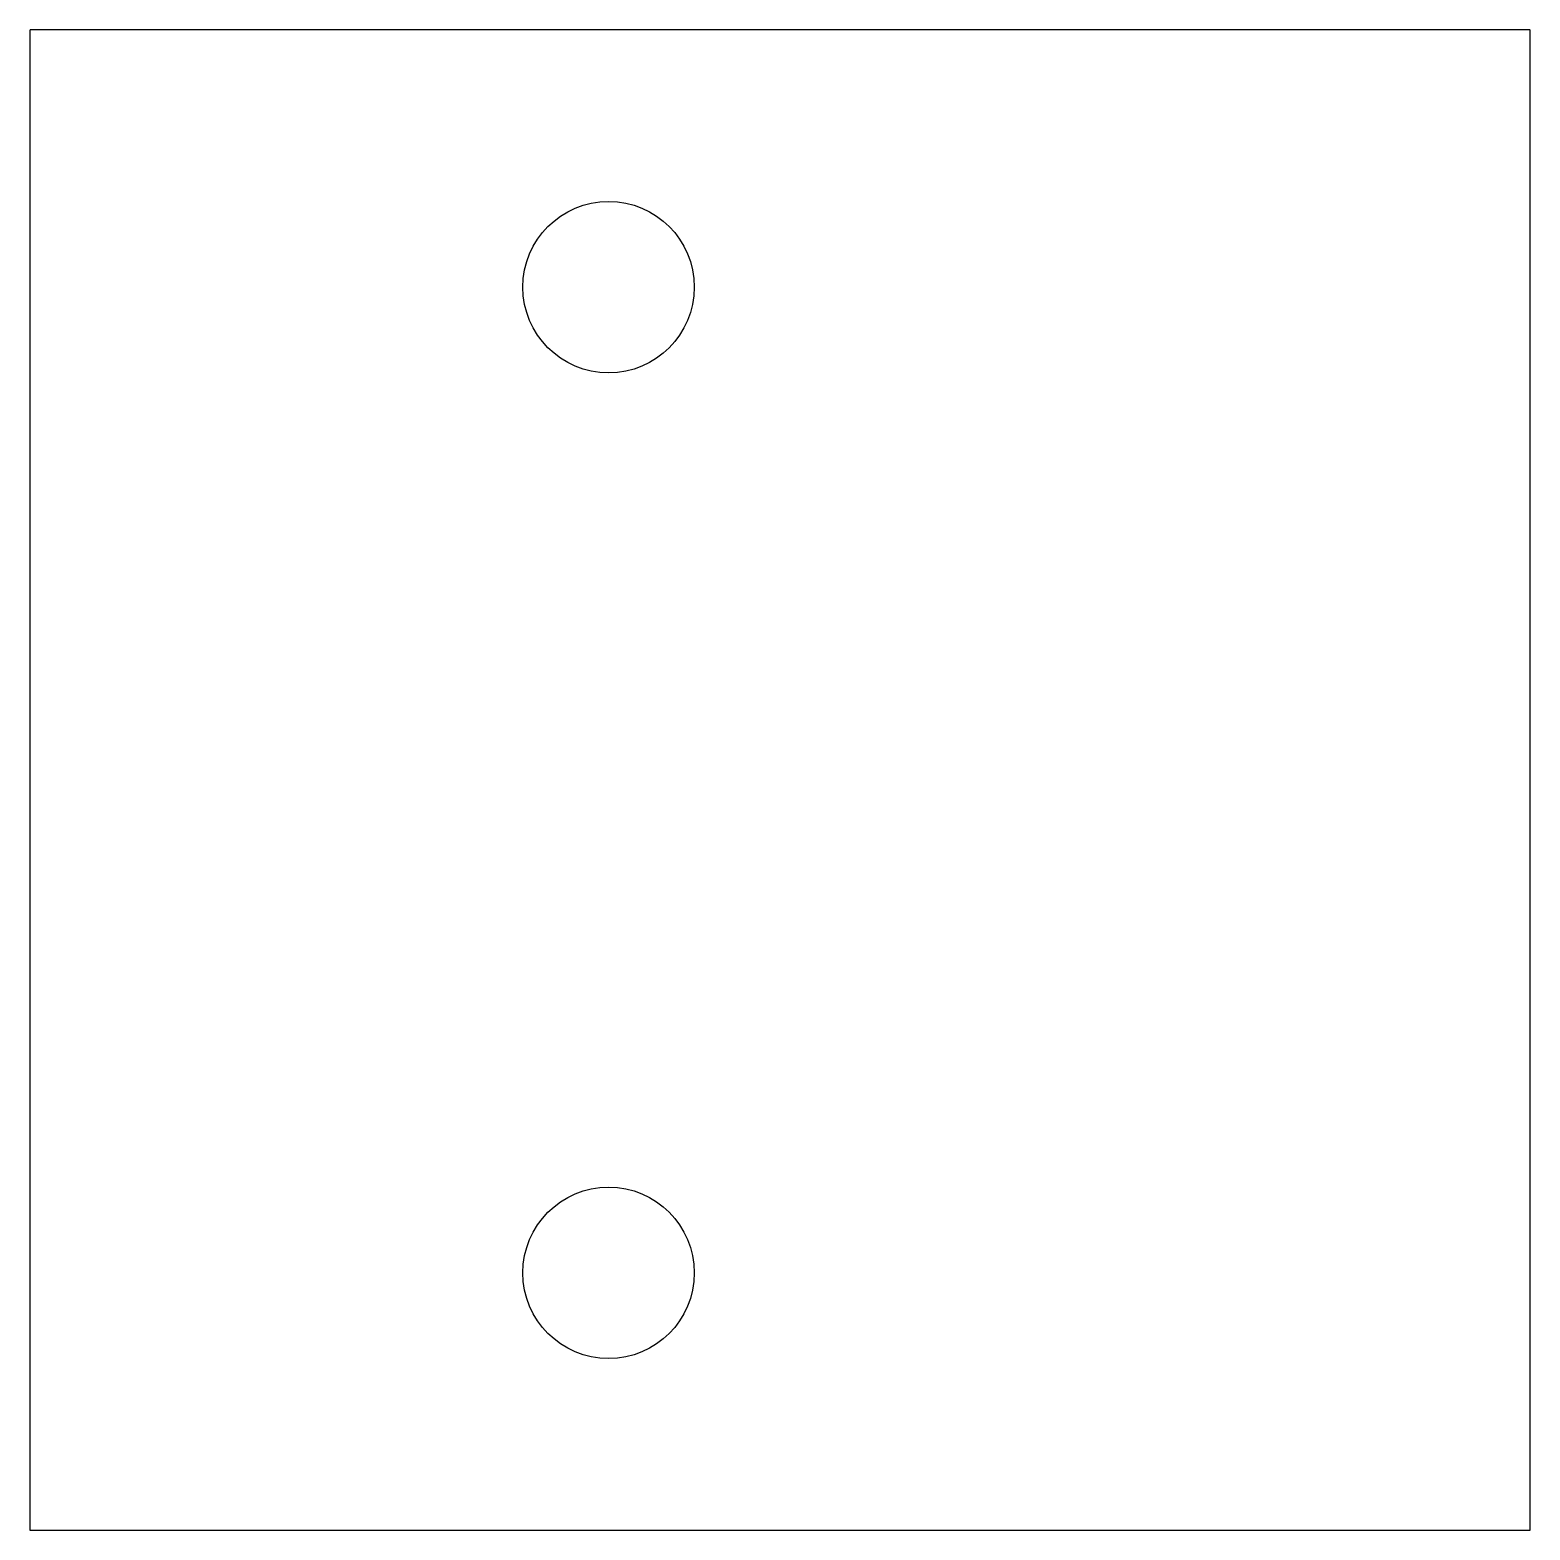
# Model space of a CAD drawing. Extents: x -35 to 35, y -35 to 35.
import ezdxf

# ---------------------------------------------------------------- set-up
doc = ezdxf.new("R2010")
doc.units = 0
doc.layers.get('0').update_dxf_attribs({"linetype": 'CONTINUOUS'})

msp = doc.modelspace()

# ---------------------------------------------------------------- linework, layer by layer
at = {"color": 7, "linetype": 'CONTINUOUS'}
for p, q in [((35, 35), (-35, 35)), ((-35, 35), (-35, -35)), ((35, -35), (35, 35)), ((-35, -35), (35, -35))]:
    msp.add_line(p, q, dxfattribs=at)
for centre in [(-8, 23), (-8, -23)]:
    msp.add_circle(centre, 4, dxfattribs=at)

doc.saveas('drawing.dxf')
